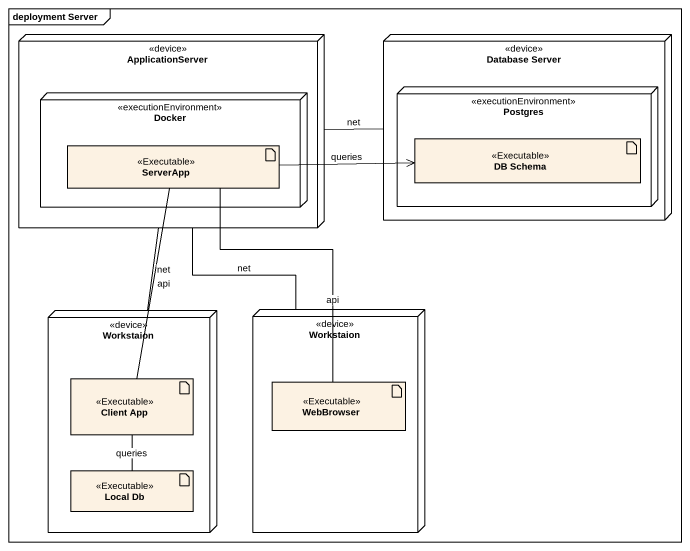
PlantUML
@startuml
mainframe deployment Server
node ApplicationServer <<device>> {
  node Docker <<executionEnvironment>> {
    artifact ServerApp <<Executable>>
  }
}
node "Database Server" as Database_Server <<device>> {
  node Postgres <<executionEnvironment>> {
    artifact "DB Schema" as DB_Schema <<Executable>>
  }
}
node Workstaion <<device>> {
  artifact "Client App" as Client_App <<Executable>>
  artifact "Local Db" as Local_Db <<Executable>>
}
node "Workstaion" as Workstaion_2 <<device>> {
  artifact WebBrowser <<Executable>>
}
ApplicationServer -right- Database_Server : net
ServerApp -right-> DB_Schema : queries
Workstaion -up- ApplicationServer : net
Workstaion_2 -up- ApplicationServer : net
Client_App -up- ServerApp : api
Client_App -- Local_Db : queries
WebBrowser -up- ServerApp : api
@enduml
